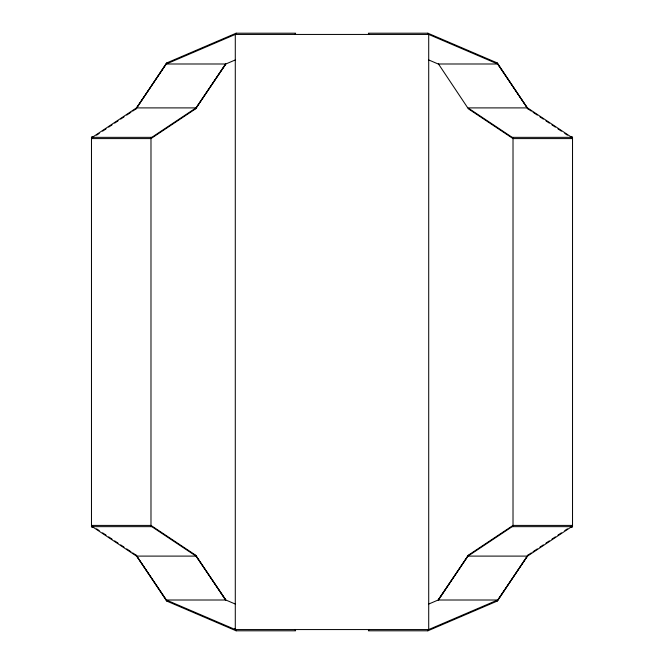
<?xml version="1.0" encoding="UTF-8"?>
<svg xmlns="http://www.w3.org/2000/svg" width="664" height="664" viewBox="0 0 664 664"><rect width="100%" height="100%" fill="white"/><g stroke="black" fill="none" stroke-linecap="round" stroke-linejoin="round"><path stroke-width="1" d="M132.675 111.12L136.103 108.83L166.689 62.955L236.118 33.2L295.629 33.2L294.808 34.437M369.192 629.563L368.371 630.8L427.882 630.8L497.311 601.044L527.897 555.17L531.324 552.88M235.28 59.951L225.835 63.993L195.614 108.83L150.985 138.585L91.474 138.585L92.296 137.348L136.469 107.9L166.324 63.993L235.288 34.437L428.712 34.437L497.676 63.993L527.897 108.83L531.324 111.12M166.689 62.955L136.103 108.83L136.469 107.9L195.98 107.9L225.835 63.993L166.324 63.993M150.985 138.585L151.807 137.348L195.98 107.9L195.614 108.83L225.636 63.802M236.118 33.2L235.288 34.437L235.288 629.563L236.118 630.8L295.629 630.8L294.808 629.563M438.364 600.198L468.386 555.17L513.015 525.415L572.526 525.415L571.704 526.652L527.531 556.1L497.676 600.007L428.712 629.563L235.288 629.563L166.324 600.007L136.103 555.17L132.675 552.88M427.882 630.8L428.712 629.563L428.712 34.437L427.882 33.2L368.371 33.2L369.192 34.437M428.72 604.049L438.165 600.007L468.02 556.1L512.193 526.652L513.015 525.415M497.311 601.044L527.897 555.17L527.531 556.1L468.02 556.1L468.386 555.17L438.165 600.007L497.676 600.007M91.474 138.585L93.184 137.44M96.62 135.149L99.193 133.431M102.629 131.148L106.066 128.857M108.639 127.139L112.075 124.849M114.648 123.13L118.076 120.848M120.657 119.13L124.085 116.839M126.666 115.121L130.957 112.266M533.043 551.734L537.334 548.879M539.915 547.161L543.343 544.87M545.924 543.152L549.352 540.869M551.925 539.151L555.361 536.861M557.934 535.142L561.37 532.852M564.807 530.569L567.38 528.851M570.816 526.56L572.526 525.415M427.882 33.2L497.311 62.955L527.897 108.83L497.676 63.993L438.165 63.993L428.72 59.951M93.524 136.908L91.474 136.908L91.474 527.091L93.524 527.091M570.476 136.908L572.526 136.908L572.526 527.091L570.476 527.091M92.296 137.348L151.807 137.348M571.704 137.348L527.531 107.9L468.02 107.9L512.193 137.348L571.704 137.348L572.526 138.585L513.015 138.585L468.386 108.83L438.364 63.802M236.118 630.8L166.689 601.044L136.103 555.17L166.324 600.007L225.835 600.007L195.98 556.1L136.469 556.1L92.296 526.652L91.474 525.415L150.985 525.415L195.614 555.17L225.835 600.007L235.28 604.049M92.296 526.652L151.807 526.652L195.98 556.1L195.614 555.17L225.636 600.198M512.193 526.652L571.704 526.652M234.824 628.468L235.288 628.468M533.043 112.266L537.334 115.121M539.915 116.839L543.343 119.13M545.924 120.848L549.352 123.13M551.925 124.849L555.361 127.139M557.934 128.857L561.37 131.148M564.807 133.431L567.38 135.149M570.816 137.44L572.526 138.585M91.474 525.415L93.184 526.56M96.62 528.851L99.193 530.569M102.629 532.852L106.066 535.142M108.639 536.861L112.075 539.151M114.648 540.869L118.076 543.152M120.657 544.87L124.085 547.161M126.666 548.879L130.957 551.734M512.193 137.348L513.015 138.585M150.985 525.415L151.807 526.652M497.311 62.955L497.676 63.993M166.324 600.007L166.689 601.044M513.015 137.938L513.015 526.054M150.985 137.938L150.985 526.054"/></g></svg>
